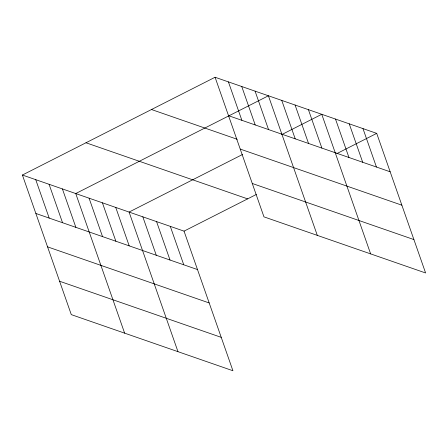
<?xml version="1.0" encoding="UTF-8"?>
<svg xmlns="http://www.w3.org/2000/svg" width="448" height="448" viewBox="0 0 448 448"><rect width="100%" height="100%" fill="white"/><g stroke="black" fill="none" stroke-linecap="round" stroke-linejoin="round"><path stroke-width="0.67" d="M22.4 175.034L184.038 231.14L232.926 370.742L71.288 314.63L22.4 175.034L215.074 77.258L376.712 133.37L425.6 272.966L263.962 216.86L215.074 77.258M242.575 154.47L129.08 212.066L177.968 351.663M281.859 134.534L321.759 114.29L370.642 253.893M184.038 231.14L256.357 194.443M336.818 153.614L376.712 133.37M228.53 115.685L390.169 171.797M151.491 109.525L237.216 139.283M240.223 149.072L401.862 205.184M252.269 183.473L413.907 239.579M85.982 142.766L247.621 198.878M35.857 213.461L197.495 269.567M47.55 246.848L209.188 302.954M59.595 281.243L221.234 337.355M362.975 128.598L376.432 167.026M349.233 123.827L362.69 162.254M335.496 119.062L348.953 157.489M308.42 109.665L321.877 148.086M295.086 105.034L308.543 143.461M281.753 100.402L295.21 138.83M317.302 235.374L268.414 95.777L75.74 193.547L124.628 333.15M255.08 91.146L268.537 129.573M241.746 86.52L255.203 124.942M228.413 81.889L241.87 120.316M170.296 226.374L183.753 264.796M156.559 221.603L170.016 260.03M142.822 216.832L156.279 255.259M115.746 207.435L129.203 245.862M102.413 202.804L115.87 241.231M89.074 198.178L102.53 236.606M62.406 188.922L75.863 227.349M49.073 184.29L62.53 222.718M35.734 179.665L49.19 218.086"/></g></svg>
